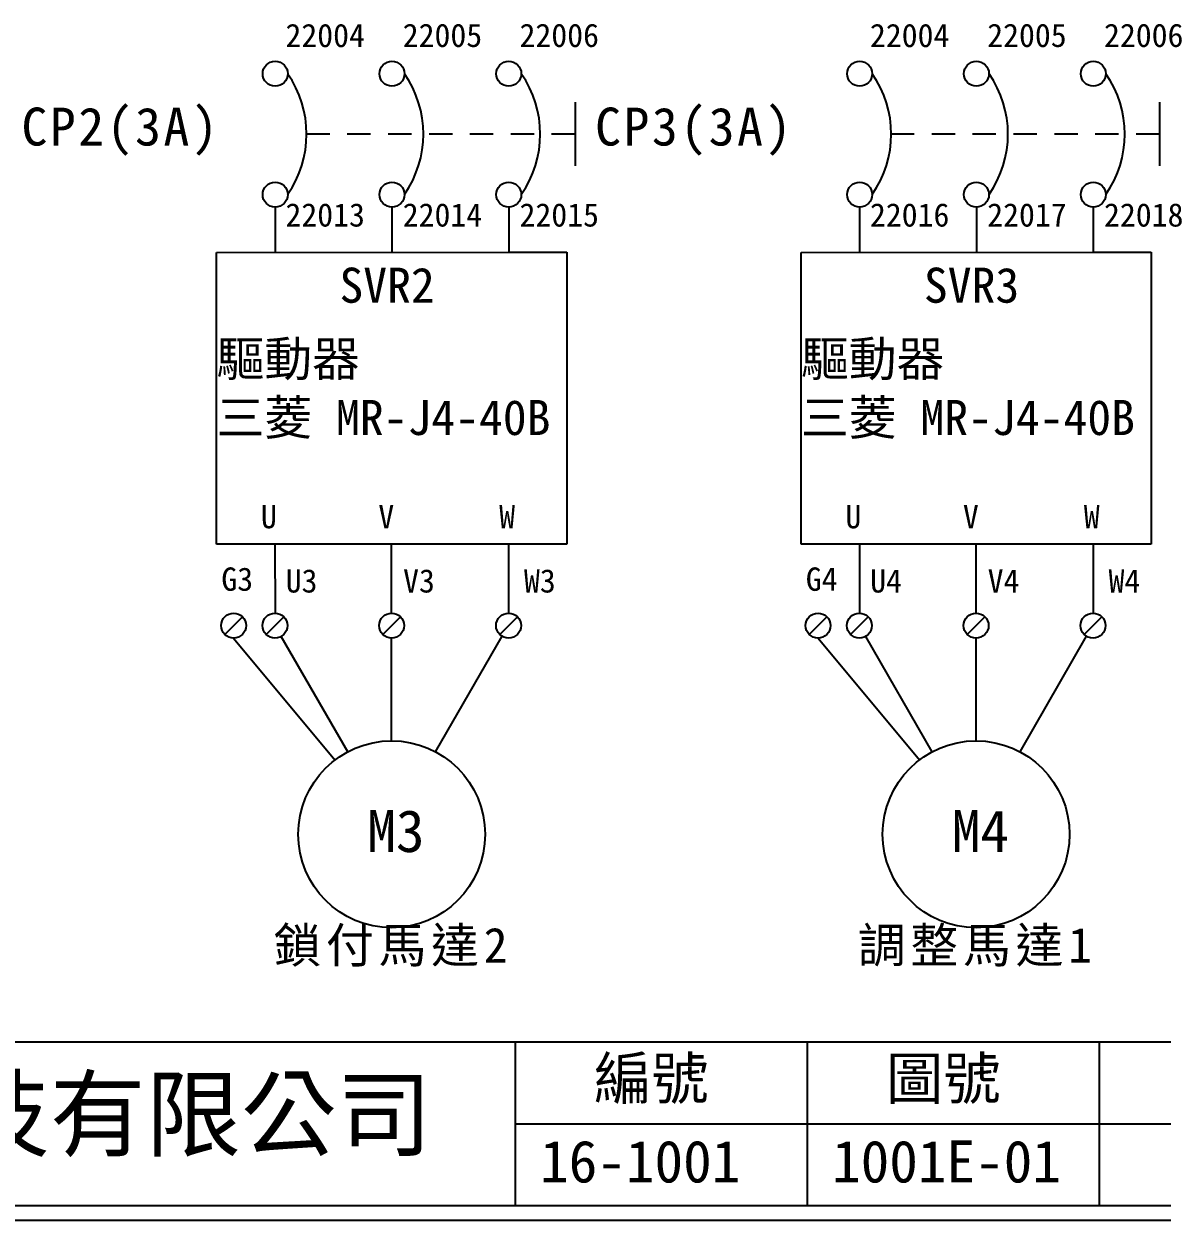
# Model space of a CAD drawing. Extents: x 10 to 297, y 3 to 207.
# Drawn here: x 103.7 to 201.1, y 3 to 105.4 of the extents above; entities that cross this region are included whole.
import ezdxf

# ---------------------------------------------------------------- set-up
doc = ezdxf.new("R2010")
doc.units = 0
doc.linetypes.add('HIDDEN0', pattern=[65, 50, -15])
doc.linetypes.add('HIDDEN9', pattern=[3.5, 2, -1.5])
doc.layers.get('0').update_dxf_attribs({"linetype": 'CONTINUOUS'})
doc.layers.add('圖框層', color=7, linetype='CONTINUOUS')
doc.layers.add('標尺寸層', color=3, linetype='CONTINUOUS')
doc.styles.add('STSL', font='kaiu.ttf')
doc.styles.add('標楷體', font='kaiu.ttf')

msp = doc.modelspace()

# ---------------------------------------------------------------- linework, layer by layer
at = {"color": 7, "linetype": 'HIDDEN9'}
for p, q in [((150.85, 96), (127.88, 96)), ((200.89, 96), (177.92, 96))]:
    msp.add_line(p, q, dxfattribs=at)
at = {"color": 7}
for p, q in [((145.16, 60.87), (145.17, 54.98)), ((195.21, 60.87), (195.21, 54.98)), ((122.38, 54.67), (120.86, 53.16)), ((125.92, 54.67), (124.4, 53.16)), ((135.9, 54.67), (134.39, 53.15)), ((145.92, 54.67), (144.4, 53.16)), ((172.42, 54.67), (170.91, 53.16)), ((175.96, 54.67), (174.45, 53.16)), ((185.95, 54.67), (184.43, 53.15)), ((195.96, 54.67), (194.45, 53.16)), ((131.39, 43.1), (125.7, 52.99)), ((138.91, 43.1), (144.61, 53)), ((181.43, 43.1), (175.74, 52.99)), ((188.96, 43.1), (194.65, 53))]:
    msp.add_line(p, q, dxfattribs=at)
for centre, radius in [((125.18, 101.17), 1.07), ((135.18, 101.17), 1.07), ((145.18, 101.17), 1.07), ((175.22, 101.17), 1.07), ((185.22, 101.17), 1.07), ((195.22, 101.17), 1.07), ((125.18, 90.82), 1.07), ((135.18, 90.82), 1.07), ((145.18, 90.82), 1.07), ((175.22, 90.82), 1.07), ((185.22, 90.82), 1.07), ((195.22, 90.82), 1.07), ((121.62, 53.91), 1.07), ((125.16, 53.91), 1.07), ((135.15, 53.91), 1.07), ((145.16, 53.91), 1.07), ((171.66, 53.91), 1.07), ((175.2, 53.91), 1.07), ((185.19, 53.91), 1.07), ((195.2, 53.91), 1.07), ((135.15, 36.04), 8), ((185.19, 36.04), 8)]:
    msp.add_circle(centre, radius, dxfattribs=at)
for centre in [(118.82, 96), (128.82, 96), (138.82, 96), (168.87, 96), (178.87, 96), (188.87, 96)]:
    msp.add_arc(centre, 9.05, 325.1286, 34.8714, dxfattribs=at)
at = {"layer": '圖框層', "color": 7}
for p, q in [((11.25, 18.25), (295.75, 18.25)), ((145.75, 4.25), (145.75, 18.25)), ((170.75, 4.25), (170.75, 18.25)), ((195.75, 4.25), (195.75, 18.25)), ((145.75, 11.25), (295.75, 11.25)), ((11.25, 4.25), (295.75, 4.25)), ((10, 3), (297, 3))]:
    msp.add_line(p, q, dxfattribs=at)
at = {"layer": '標尺寸層', "color": 7}
for p, q in [((150.85, 98.73), (150.85, 93.27)), ((200.89, 98.73), (200.89, 93.27)), ((120.16, 85.87), (145.15, 85.88)), ((120.16, 60.87), (120.16, 85.87)), ((145.15, 85.88), (150.15, 85.88)), ((150.15, 85.88), (150.15, 60.88)), ((170.2, 85.87), (195.19, 85.88)), ((170.2, 60.87), (170.2, 85.87)), ((195.19, 85.88), (200.19, 85.88)), ((200.19, 85.88), (200.19, 60.88)), ((150.15, 60.88), (120.16, 60.87)), ((125.16, 60.87), (125.17, 54.98)), ((135.15, 54.98), (135.15, 60.87)), ((200.19, 60.88), (170.2, 60.87)), ((175.21, 60.87), (175.21, 54.98)), ((185.19, 54.98), (185.19, 60.87)), ((121.62, 52.84), (130.3, 42.4)), ((135.15, 44.04), (135.15, 52.84)), ((171.66, 52.84), (180.34, 42.4)), ((185.19, 44.04), (185.19, 52.84))]:
    msp.add_line(p, q, dxfattribs=at)
at = {"layer": '標尺寸層', "color": 7, "linetype": 'HIDDEN0'}
for p, q in [((125.18, 89.75), (125.18, 85.86)), ((135.18, 89.75), (135.18, 85.86)), ((145.18, 89.75), (145.18, 85.86)), ((175.22, 89.75), (175.22, 85.86)), ((185.22, 89.75), (185.22, 85.86)), ((195.22, 89.75), (195.22, 85.86))]:
    msp.add_line(p, q, dxfattribs=at)

# ---------------------------------------------------------------- texts
at = {"color": 7, "attachment_point": 2, "style": '標楷體'}
for s, insert, char_height, width in [('\\pt6.5;{\\T1.1;CP2(3A)}', (111.97, 98.27), 3.25, 20.4577), ('\\pt6.5;{\\T1.1;CP3(3A)}', (161.08, 98.27), 3.25, 20.4577), ('{\\T1.1;鎖付馬達2}', (135.15, 28.04), 3, 27.9333), ('{\\T1.1;調整馬達1}', (185.19, 28.04), 3, 27.9333)]:
    msp.add_mtext(s, dxfattribs=dict(at, insert=insert, char_height=char_height, width=width))
at = {"layer": '圖框層', "color": 7, "style": 'STSL'}
for s, height, p in [('22004', 2, (126.06, 103.45)), ('22005', 2, (136.1, 103.46)), ('22006', 2, (146.1, 103.46)), ('22004', 2, (176.1, 103.45)), ('22005', 2, (186.14, 103.46)), ('22006', 2, (196.14, 103.46)), ('22013', 2, (126.06, 88.08)), ('22014', 2, (136.1, 88.08)), ('22015', 2, (146.1, 88.08)), ('22016', 2, (176.1, 88.08)), ('22017', 2, (186.14, 88.08)), ('22018', 2, (196.14, 88.08)), ('SVR2', 3, (130.68, 81.56)), ('SVR3', 3, (180.72, 81.56)), ('驅動器', 3, (120.16, 75.26)), ('驅動器', 3, (170.2, 75.26)), ('三菱 MR-J4-40B', 3, (120.16, 70.23)), ('三菱 MR-J4-40B', 3, (170.2, 70.23)), ('U', 2, (123.96, 62.24)), ('V', 2, (134.01, 62.24)), ('W', 2, (144.36, 62.24)), ('U', 2, (174, 62.24)), ('V', 2, (184.06, 62.24)), ('W', 2, (194.41, 62.24)), ('G3', 2, (120.57, 56.89)), ('U3', 2, (126.08, 56.74)), ('V3', 2, (136.13, 56.74)), ('W3', 2, (146.48, 56.74)), ('G4', 2, (170.61, 56.89)), ('U4', 2, (176.12, 56.74)), ('V4', 2, (186.18, 56.74)), ('W4', 2, (196.53, 56.74)), ('M3', 3.6, (133.07, 34.52)), ('M4', 3.6, (183.11, 34.52)), ('編號', 3.6, (152.47, 13.34)), ('圖號', 3.6, (177.47, 13.34)), ('泓陞自動化科技有限公司', 6, (48.6, 9.08)), ('16-1001', 3.6, (147.86, 6.22)), ('1001E-01', 3.6, (172.86, 6.22))]:
    msp.add_text(s, height=height, dxfattribs=at).set_placement(p)

doc.saveas('drawing.dxf')
